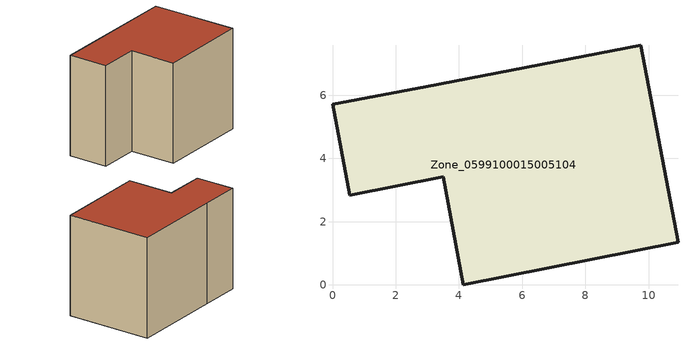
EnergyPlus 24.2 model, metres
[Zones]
Zone_0599100015005104
 floor ground (C_G): 9.75,7.59 10.93,1.35 4.13,0 3.5,3.42 0.54,2.84 0,5.71 2.95,6.27 z1.02
 wall outside (C_F): 2.95,6.27 0,5.71 0.54,2.84 3.5,3.42 4.13,0 10.93,1.35 9.75,7.59 2.95,6.27 z1.02:8.43
 roof outside (C_R): 10.93,1.35 9.75,7.59 2.95,6.27 0,5.71 0.54,2.84 3.5,3.42 4.13,0 z8.43
[BUILDING]
Pand.0599100015005104: North Axis=0; Terrain=City; Loads Convergence Tolerance Value=0.04; Temperature Convergence Tolerance Value=0.4; Solar Distribution=FullExterior; Maximum Number of Warmup Days=25; Minimum Number of Warmup Days=1
[Site:Location]
Rotterdam.The.Hague.AP_ZH_NLD Design_Conditions: Latitude=51.96; Longitude=4.45; Time Zone=1; Elevation=-4.5
[SITE:GROUNDTEMPERATURE:BUILDINGSURFACE]
18, 18, 18, 18, 18, 18, 18, 18, 18, 18, 18, 18
[MATERIAL] Thermal Absorptance=0.9; Solar Absorptance=0.7; Visible Absorptance=0.7
Name | Roughness | Thickness | Conductivity | Density | Specific Heat
G.TI.1946-1964 | MediumSmooth | 0.15 | 1 | 540 | 1210
F.TI.1946-1964 | Rough | 0.3 | 0.857143 | 1920 | 840
R.TI.1946-1964 | MediumRough | 0.2 | 0.277778 | 1500 | 1000
[CONSTRUCTION]
C_G: G.TI.1946-1964
C_F: F.TI.1946-1964
C_R: R.TI.1946-1964
[ZONE]
Zone_0599100015005104: Type=1; Multiplier=1; Ceiling Height=Autocalculate; Volume=Autocalculate; Floor Area=autocalculate; Part of Total Floor Area=Yes
[ZONEINFILTRATION:DESIGNFLOWRATE]
Infil_Zone_0599100015005104: Zone or ZoneList or Space or SpaceList=Zone_0599100015005104; Schedule=AlwaysOn; Design Flow Rate Calculation Method=Flow/Area; Flow Rate per Floor Area=0.003; Constant Term Coefficient=1; Temperature Term Coefficient=0; Velocity Term Coefficient=0; Velocity Squared Term Coefficient=0
[HVACTEMPLATE:ZONE:IDEALLOADSAIRSYSTEM]
Zone_0599100015005104: Maximum Heating Supply Air Temperature=50; Minimum Cooling Supply Air Temperature=13; Maximum Heating Supply Air Humidity Ratio=0.0156; Minimum Cooling Supply Air Humidity Ratio=0.0077; Heating Limit=NoLimit; Cooling Limit=NoLimit; Dehumidification Control Type=ConstantSensibleHeatRatio; Cooling Sensible Heat Ratio=0.7; Dehumidification Setpoint=60; Humidification Control Type=None; Humidification Setpoint=30; Outdoor Air Method=None; Outdoor Air Flow Rate per Person=0.00944; Outdoor Air Flow Rate per Zone Floor Area=0; Outdoor Air Flow Rate per Zone=0; Demand Controlled Ventilation Type=None; Outdoor Air Economizer Type=NoEconomizer; Heat Recovery Type=None; Sensible Heat Recovery Effectiveness=0.7; Latent Heat Recovery Effectiveness=0.65
[ZONECONTROL:THERMOSTAT]
ThermostatControl_Zone_0599100015005104: Zone or ZoneList=Zone_0599100015005104; Control Type Schedule=DualSetpointControlType; Control 1=Thermostat_Zone_0599100015005104; Temperature Difference Between Cutout And Setpoint=0
[THERMOSTATSETPOINT:DUALSETPOINT]
Thermostat_Zone_0599100015005104: Heating Setpoint Temperature Schedule=HeatingSetpoint_Zone_0599100015005104; Cooling Setpoint Temperature Schedule=CoolingSetpoint_Zone_0599100015005104
[SCHEDULE:COMPACT]
HeatingSetpoint_Zone_0599100015005104: Through: 12/31, For: AllDays, Until: 24:00, 21
CoolingSetpoint_Zone_0599100015005104: Through: 12/31, For: AllDays, Until: 24:00, 24
DualSetpointControlType: Through: 12/31, For: AllDays, Until: 24:00, 4
AlwaysOn: Through: 12/31, For: AllDays, Until: 24:00, 1
